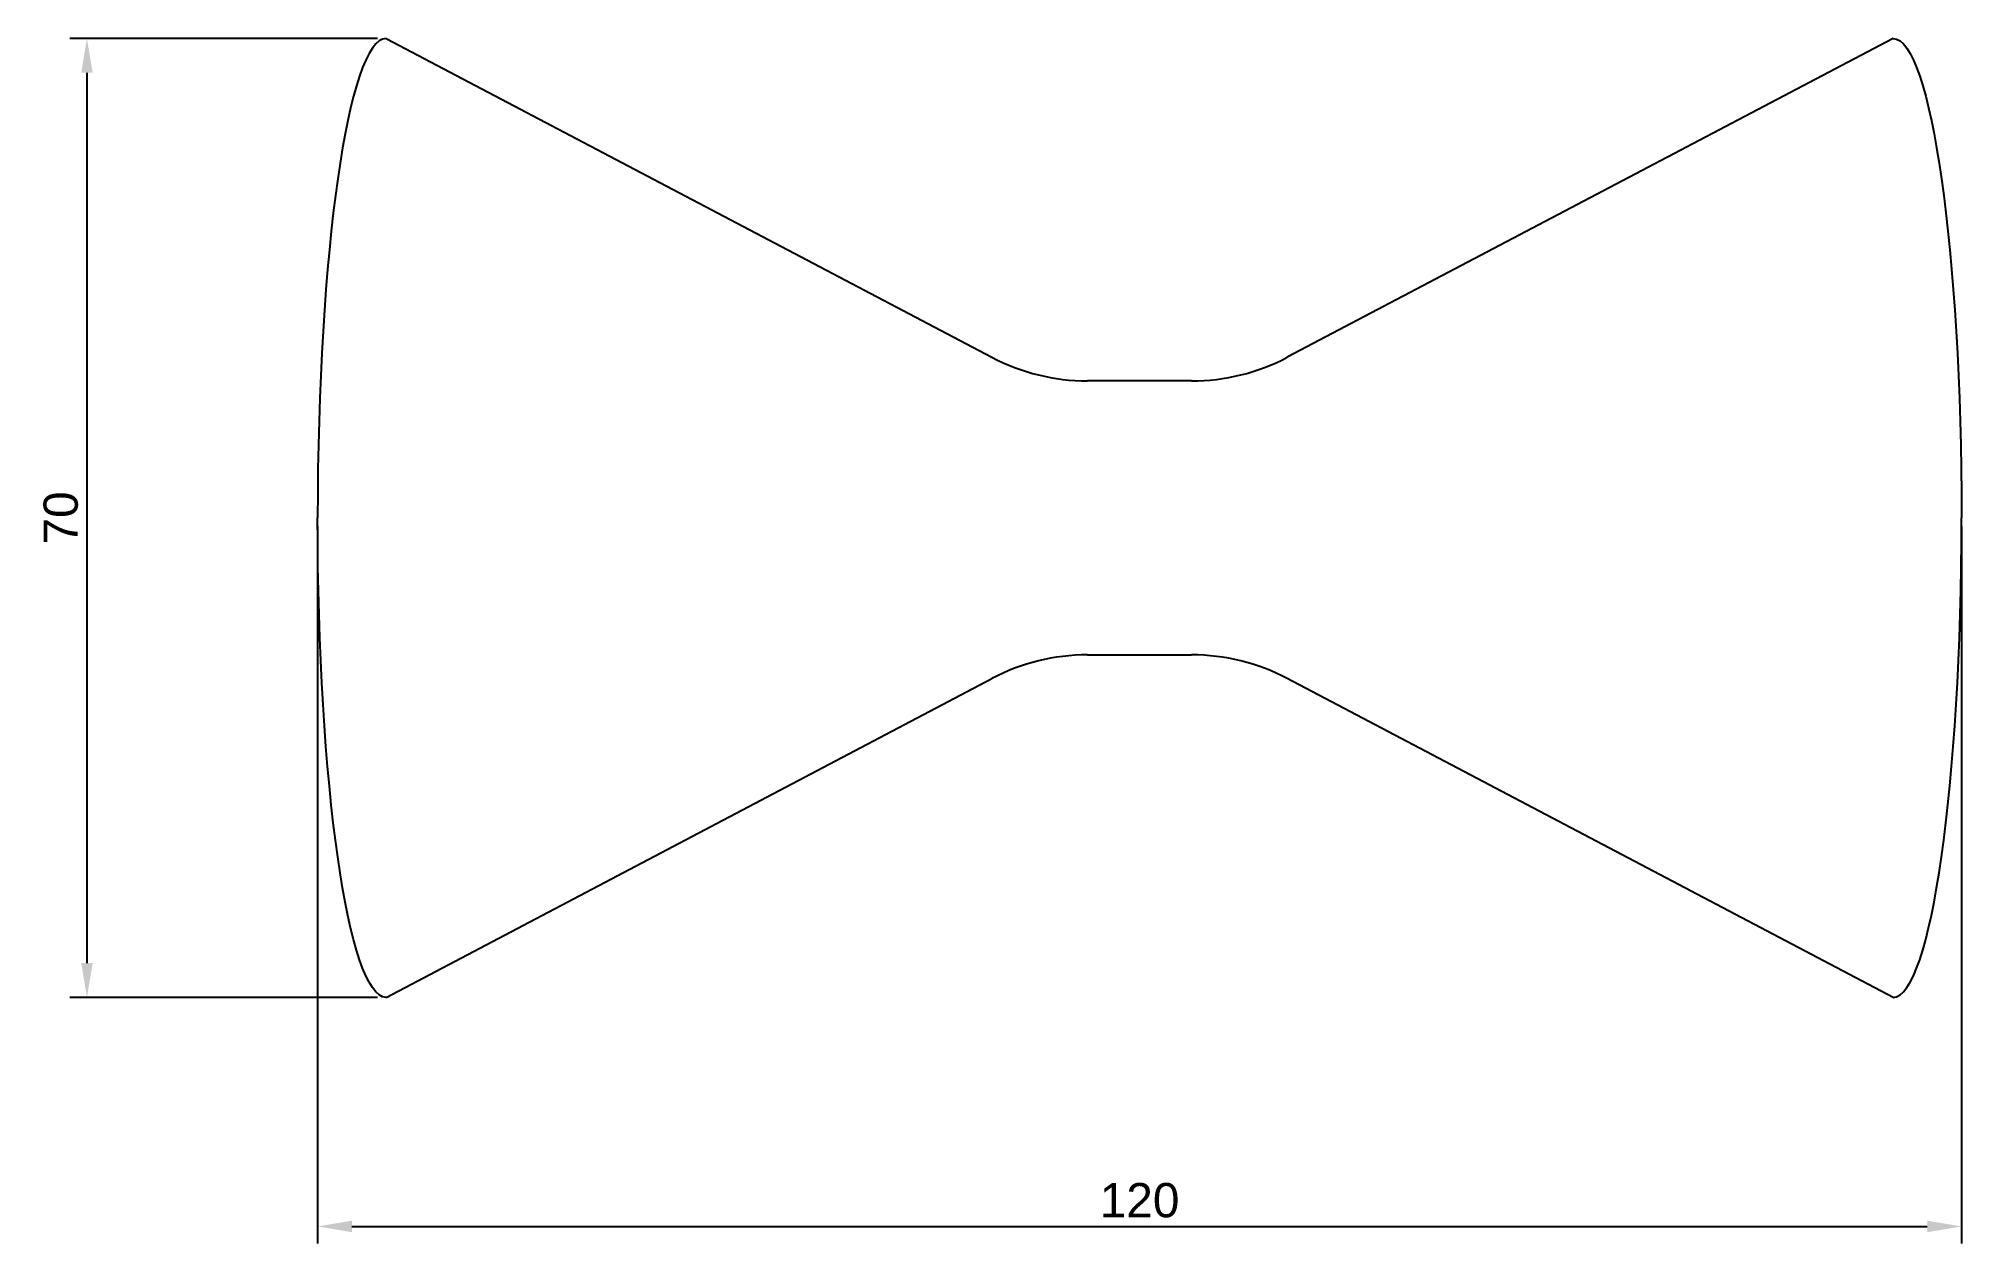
# Model space of a CAD drawing. Header units: millimetres. Extents: x 54 to 194, y 167 to 255.
import ezdxf

# ---------------------------------------------------------------- set-up
doc = ezdxf.new("R2010")
doc.units = ezdxf.units.MM
doc.styles.get("Standard").update_dxf_attribs({"font": 'arial.ttf'})
doc.dimstyles.new('ISO-25', dxfattribs={"dimtxt": 2.5, "dimasz": 2.5, "dimexe": 1.25, "dimexo": 0.625, "dimtad": 1, "dimtxsty": 'Standard', "dimcen": 2.5, "dimadec": 0, "dimazin": 0, "dimtfac": 1, "dimtmove": 0, "dimatfit": 3, "dimfxl": 1, "dimarcsym": 0})

# ---------------------------------------------------------------- blocks, each defined once
blk = doc.blocks.new('*D1')
at = {"color": 0, "lineweight": -2}
for p, q in [((78.79, 254.95), (56.32, 254.95)), ((57.57, 252.45), (57.57, 187.45)), ((78.79, 184.95), (56.32, 184.95))]:
    blk.add_line(p, q, dxfattribs=at)
at = {"color": 0}
for points in [[(57.99, 252.45), (57.16, 252.45), (57.57, 254.95)], [(57.16, 187.45), (57.99, 187.45), (57.57, 184.95)]]:
    blk.add_solid(points, dxfattribs=at)
at = {"layer": 'Defpoints', "color": 0}
for p in [(79.41, 254.95), (57.57, 184.95), (79.41, 184.95)]:
    blk.add_point(p, dxfattribs=at)
at = {"color": 0, "insert": (55.67, 219.95), "char_height": 2.5, "attachment_point": 5, "rotation": 90}
blk.add_mtext('70', dxfattribs=at)
blk = doc.blocks.new('*D2')
at = {"color": 0, "lineweight": -2}
for p, q in [((74.41, 219.33), (74.41, 166.98)), ((194.41, 219.33), (194.41, 166.98)), ((76.91, 168.23), (191.91, 168.23))]:
    blk.add_line(p, q, dxfattribs=at)
at = {"color": 0}
for points in [[(76.91, 168.65), (76.91, 167.81), (74.41, 168.23)], [(191.91, 167.81), (191.91, 168.65), (194.41, 168.23)]]:
    blk.add_solid(points, dxfattribs=at)
at = {"layer": 'Defpoints', "color": 0}
for p in [(74.41, 219.95), (194.41, 219.95), (194.41, 168.23)]:
    blk.add_point(p, dxfattribs=at)
at = {"color": 0, "insert": (134.41, 170.13), "char_height": 2.5, "attachment_point": 5}
blk.add_mtext('120', dxfattribs=at)

msp = doc.modelspace()

# ---------------------------------------------------------------- linework, layer by layer
for p, q in [((79.412, 254.953), (123.632, 231.679)), ((189.412, 254.953), (145.192, 231.679)), ((138.206, 229.953), (130.619, 229.953)), ((130.619, 209.953), (138.206, 209.953)), ((79.412, 184.953), (123.632, 208.227)), ((189.412, 184.953), (145.192, 208.227))]:
    msp.add_line(p, q)
for centre, start, end in [((130.619, 244.953), 242.24146, 270), ((138.206, 244.953), 270, 297.75854), ((130.619, 194.953), 90, 117.75854), ((138.206, 194.953), 62.24146, 90)]:
    msp.add_arc(centre, 15, start, end)
for centre, major_axis in [((79.412, 219.953), (0, 35)), ((189.412, 219.953), (0, -35))]:
    msp.add_ellipse(centre, major_axis=major_axis, ratio=0.1428571, start_param=0, end_param=1.5707963)
at = {"extrusion": (0, 0, -1)}
for centre, major_axis in [((189.412, 219.953), (0, 35)), ((79.412, 219.953), (0, -35))]:
    msp.add_ellipse(centre, major_axis=major_axis, ratio=0.1428571, start_param=0, end_param=1.5707963, dxfattribs=at)

# ---------------------------------------------------------------- dimensions: what is measured, and where the dimension line sits
for p1, p2, distance, picture, middle in [((79.412, 254.953), (79.412, 184.953), -21.838, '*D1', (55.673, 219.953)), ((74.412, 219.953), (194.412, 219.953), -51.722, '*D2', (134.412, 170.133))]:
    dim = msp.add_aligned_dim(p1=p1, p2=p2, distance=distance, dimstyle='ISO-25', override={"dimlfac": 1})
    dim.commit()
    dim.dimension.update_dxf_attribs({"geometry": picture, "text_midpoint": middle})

doc.saveas('drawing.dxf')
